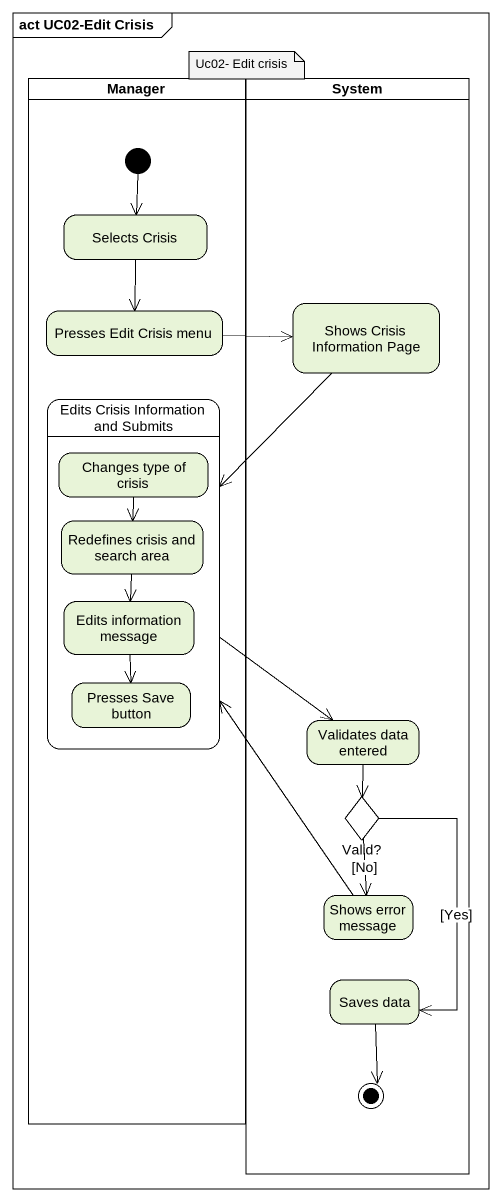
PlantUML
@startuml
mainframe act UC02-Edit Crisis
hide empty description
state Manager <<partition>> {
  state "Selects Crisis" as Selects_Crisis
  state "Presses Edit Crisis menu" as Presses_Edit_Crisis_menu
  state "Edits Crisis Information and Submits" as Edits_Crisis_Information {
    state "Changes type of crisis" as Changes_type_of_crisis
    state "Redefines crisis and search area" as Redefines_crisis_and_search
    state "Edits information message" as Edits_information_message
    state "Presses Save button" as Presses_Save_button
  }
  [*] --> Selects_Crisis
}
state System <<partition>> {
  state "Shows Crisis Information Page" as Shows_Crisis_Information
  state "Validates data entered" as Validates_data_entered
  state "Valid?" as Valid <<choice>>
  state "Shows error message" as Shows_error_message
  state "Saves data" as Saves_data
  Saves_data --> [*]
}
Selects_Crisis --> Presses_Edit_Crisis_menu
Shows_Crisis_Information --> Edits_Crisis_Information
Presses_Edit_Crisis_menu -right-> Shows_Crisis_Information
Edits_Crisis_Information --> Validates_data_entered
Changes_type_of_crisis --> Redefines_crisis_and_search
Redefines_crisis_and_search --> Edits_information_message
Edits_information_message --> Presses_Save_button
Validates_data_entered --> Valid
Valid --> Shows_error_message : [No]
Valid --> Saves_data : [Yes]
Shows_error_message -up-> Edits_Crisis_Information
note as N1
  Uc02- Edit crisis
end note
@enduml
